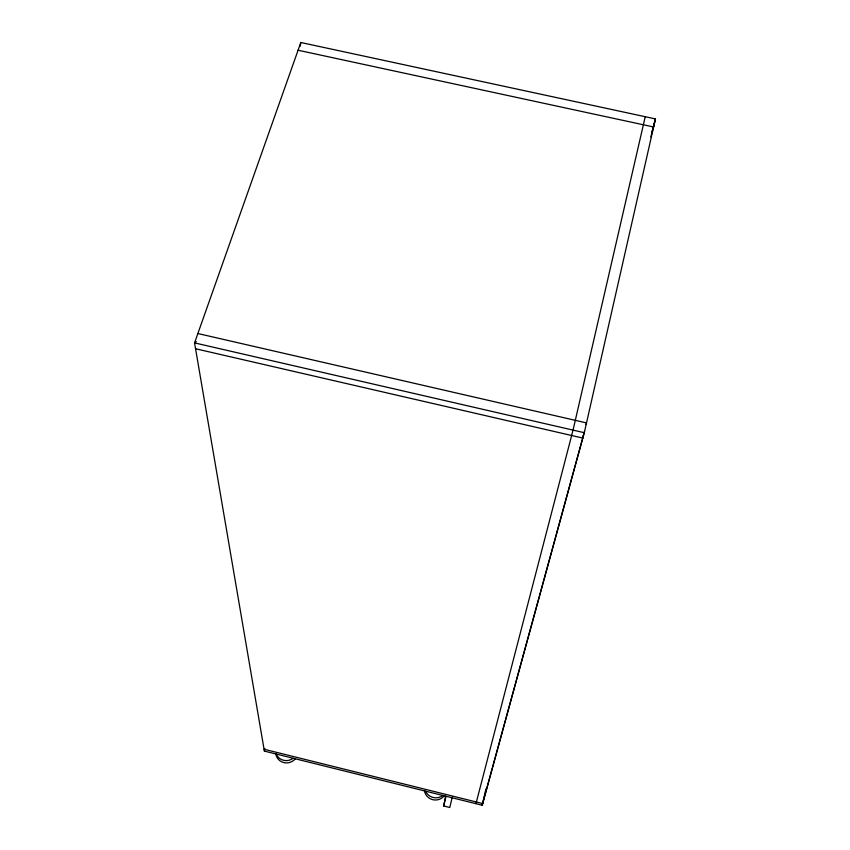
<?xml version="1.0" encoding="UTF-8"?>
<svg xmlns="http://www.w3.org/2000/svg" width="850" height="850" viewBox="0 0 850 850"><rect width="100%" height="100%" fill="white"/><g stroke="black" fill="none" stroke-linecap="round" stroke-linejoin="round"><path stroke-width="1.27" d="M300.209 46.187L300.815 42.5L655.446 118.915L584.29 432.703L482.184 805.237L264.382 751.102L194.554 342.89L300.815 42.5M584.503 431.407L584.29 432.703L194.554 342.89L196.265 341.509M264.382 751.102L264.86 748.499M452.253 797.173L449.777 807.5L443.689 805.981L445.581 796.131M583.461 435.211L582.813 438.079L195.553 348.744M653.161 127.968L653.703 125.609M645.235 116.716L573.049 430.111L475.957 803.686M485.987 788.811L482.184 805.237L584.152 432.682M443.689 805.981L445.878 796.949M651.684 133.301L655.446 118.915L650.813 136.956M586.064 424.511L586.511 422.918L197.859 333.529M298.084 50.235L653.618 126.99M264.063 749.243L482.651 803.548M295.439 758.636A11.05 10.583 -16.2 0 1 275.814 753.769M293.112 758.327A11.092 10.625 -15.9 0 1 276.218 754.131M444.316 795.632A11.071 10.774 16.9 0 1 424.405 790.702M442.723 795.515A11.124 10.816 16.6 0 1 425.595 791.254"/></g></svg>
